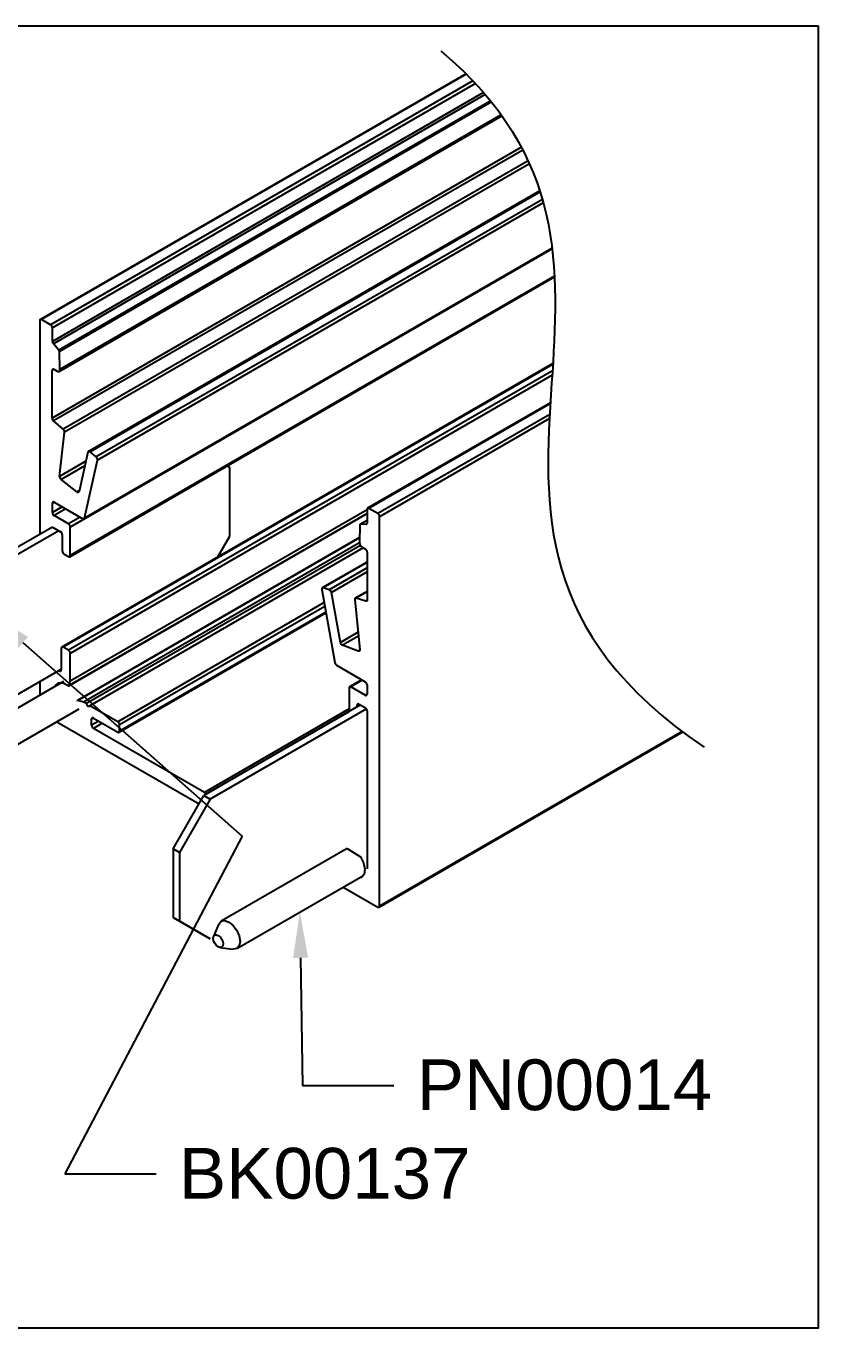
# Model space of a CAD drawing. Extents: x -1.9 to 14.9, y -5.1 to 0.
# Drawn here: x 7.9 to 11.12, y -5.13 to 0 of the extents above; entities that cross this region are included whole.
import ezdxf
from ezdxf import colors
from ezdxf.entities.mleader import LeaderData, LeaderLine
from ezdxf.math import Vec2, Vec3

# ---------------------------------------------------------------- set-up
doc = ezdxf.new("R2010")
doc.units = 0
doc.header["$LTSCALE"] = 0.5
doc.header["$MEASUREMENT"] = 0
for name, color, linetype in [('Brackets', 181, 'CONTINUOUS'), ('FAB DWG', 221, 'CONTINUOUS'), ('Hardware', 242, 'CONTINUOUS'), ('Housing', 150, 'CONTINUOUS')]:
    doc.layers.add(name, color=color, linetype=linetype)
doc.layers.add('Text-Unprinted', color=131, linetype='CONTINUOUS', plot=False)
doc.styles.get("Standard").update_dxf_attribs({"font": 'arial.ttf'})

msp = doc.modelspace()

# ---------------------------------------------------------------- linework, layer by layer
at = {"layer": 'Brackets', "linetype": 'Continuous', "transparency": 16777216}
for p, q in [((8.7059, -1.741), (8.6947, -1.7346)), ((8.7059, -2.0113), (8.7059, -1.741)), ((8.0059, -1.9754), (7.3879, -2.3321)), ((8.0313, -1.99), (7.4133, -2.3468)), ((8.6586, -2.0933), (8.7059, -2.0113)), ((7.4133, -2.898), (8.0412, -2.5355)), ((9.2213, -2.677), (8.6033, -3.0338)), ((9.176, -2.7036), (8.6124, -3.029)), ((9.2447, -2.6929), (8.6287, -3.0485)), ((8.4817, -3.2445), (8.6033, -3.0338)), ((8.6287, -3.0485), (8.5071, -3.2591)), ((8.6033, -3.0338), (8.6287, -3.0485)), ((8.5071, -3.2591), (8.4817, -3.2445)), ((8.4817, -3.2445), (8.4817, -3.5147)), ((8.5071, -3.2591), (8.5071, -3.5294)), ((8.4817, -3.5147), (8.5071, -3.5294)), ((8.6033, -3.585), (8.4817, -3.5147)), ((8.5071, -3.5294), (8.6287, -3.5996)), ((8.6287, -3.5996), (8.6033, -3.585))]:
    msp.add_line(p, q, dxfattribs=at)
at = {"layer": 'Hardware', "linetype": 'Continuous', "transparency": 16777216}
for p, q in [((8.0495, -2.5846), (7.5524, -2.8716)), ((8.0495, -2.5846), (7.5524, -2.8716)), ((7.6144, -2.979), (8.1115, -2.692)), ((7.6144, -2.979), (8.1115, -2.692)), ((9.1683, -3.2431), (8.6712, -3.5301)), ((8.7332, -3.6375), (9.2303, -3.3505)), ((8.6612, -3.5421), (8.6417, -3.5899)), ((8.6667, -3.6331), (8.7178, -3.6401))]:
    msp.add_line(p, q, dxfattribs=at)
at = {"layer": 'Hardware', "linetype": 'Continuous', "transparency": 16777216, "flags": 128}
for points in [[(9.1683, -3.2431), (9.2209, -3.276), (9.2331, -3.2999), (9.2383, -3.3241), (9.2355, -3.3442), (9.2252, -3.3568), (9.2172, -3.3581)], [(8.6612, -3.5421), (8.6617, -3.541), (8.6712, -3.5301), (8.6854, -3.5273), (8.7022, -3.5332), (8.719, -3.5467), (8.7332, -3.5659), (8.7427, -3.5878), (8.746, -3.6091), (8.7427, -3.6266), (8.7332, -3.6375), (8.719, -3.6403), (8.7178, -3.6401)], [(8.6404, -3.5971), (8.6419, -3.5894), (8.6461, -3.5846), (8.6523, -3.5834), (8.6598, -3.586), (8.6672, -3.5919), (8.6734, -3.6004), (8.6776, -3.6101), (8.6791, -3.6195), (8.6776, -3.6272), (8.6734, -3.632), (8.6672, -3.6332), (8.6598, -3.6306), (8.6523, -3.6247), (8.6461, -3.6162), (8.6419, -3.6065), (8.6404, -3.5971)]]:
    msp.add_lwpolyline(points, dxfattribs=at)
at = {"layer": 'Housing', "linetype": 'Continuous', "transparency": 16777216}
for p, q in [((9.6369, -0.1878), (7.9585, -1.1567)), ((9.639, -0.1899), (7.9634, -1.1572)), ((9.6644, -0.216), (7.9988, -1.1776)), ((9.6744, -0.2266), (8.0059, -1.1899)), ((9.7062, -0.262), (8.0059, -1.2436)), ((9.7131, -0.27), (8.0099, -1.2533)), ((9.7342, -0.2955), (8.0319, -1.2782)), ((9.7374, -0.2995), (8.0339, -1.2829)), ((8.0326, -1.3618), (9.7785, -0.3539)), ((9.776, -0.3503), (8.0357, -1.3549)), ((9.8552, -0.478), (8.0051, -1.546)), ((9.8609, -0.4889), (8.0106, -1.5571)), ((9.8816, -0.5314), (8.0489, -1.5894)), ((9.8871, -0.5435), (8.0543, -1.6015)), ((9.9276, -0.6497), (8.1481, -1.677)), ((9.9291, -0.6543), (8.1547, -1.6786)), ((9.9379, -0.6835), (8.1788, -1.699)), ((9.9418, -0.6972), (8.1841, -1.7118)), ((9.9767, -0.8785), (8.0766, -1.9754)), ((8.1307, -1.943), (9.9766, -0.8774)), ((9.9764, -0.8758), (8.1326, -1.9402)), ((8.0745, -2.0926), (9.986, -0.9892)), ((9.9858, -0.9859), (8.0766, -2.0881)), ((7.9564, -1.1613), (7.9564, -2.004)), ((7.9988, -1.1776), (7.9634, -1.1572)), ((8.0059, -1.2436), (8.0059, -1.1899)), ((8.0319, -1.2782), (8.0099, -1.2533)), ((8.0357, -1.3549), (8.0339, -1.2829)), ((9.9796, -1.3307), (8.0433, -2.4485)), ((9.9794, -1.3342), (8.0483, -2.449)), ((8.0122, -1.3536), (8.0051, -1.3577)), ((8.0051, -1.546), (8.0051, -1.3577)), ((8.0122, -1.3536), (8.0251, -1.361)), ((9.9778, -1.3596), (8.0695, -2.4612)), ((9.9767, -1.3766), (8.0766, -2.4735)), ((9.9697, -1.4854), (9.2488, -1.9016)), ((9.9694, -1.489), (9.2538, -1.9021)), ((9.967, -1.5312), (9.2891, -1.9225)), ((8.0489, -1.5894), (8.0106, -1.5571)), ((9.966, -1.5481), (9.2962, -1.9348)), ((8.0345, -1.7759), (8.0543, -1.6015)), ((8.1463, -1.6799), (8.1111, -1.8357)), ((8.1788, -1.699), (8.1547, -1.6786)), ((8.1381, -1.7162), (8.0345, -1.7759)), ((8.134, -1.7342), (8.0403, -1.7883)), ((8.1326, -1.9402), (8.1841, -1.7118)), ((8.103, -1.8372), (8.0403, -1.7883)), ((8.1119, -1.8321), (8.103, -1.8372)), ((8.013, -1.8774), (8.0059, -1.8815)), ((8.0059, -1.9182), (8.0059, -1.8815)), ((8.0448, -1.8958), (8.0059, -1.9182)), ((8.013, -1.8774), (8.1257, -1.9425)), ((8.0589, -1.9039), (8.013, -1.9305)), ((8.0695, -1.9631), (8.013, -1.9305)), ((8.1155, -1.9366), (8.0695, -1.9631)), ((8.0711, -2.6011), (9.2467, -1.9225)), ((9.2467, -1.9217), (8.072, -2.5998)), ((9.2467, -1.9073), (8.0766, -2.5828)), ((9.2467, -1.9492), (9.2197, -1.9648)), ((9.2467, -1.9495), (9.2207, -1.9645)), ((9.2467, -1.9062), (9.2467, -1.9599)), ((9.2891, -1.9225), (9.2538, -1.9021)), ((9.2962, -3.4699), (9.2962, -1.9348)), ((8.0059, -1.9754), (8.0377, -1.9938)), ((8.0766, -2.0881), (8.0766, -1.9754)), ((9.2187, -1.9669), (9.2169, -2.0368)), ((9.2427, -1.965), (9.2207, -1.9645)), ((9.246, -1.9631), (9.2427, -1.965)), ((8.0448, -2.006), (8.0448, -2.0697)), ((9.2174, -2.0173), (8.1048, -2.6596)), ((9.2173, -2.0181), (8.1064, -2.6594)), ((9.2169, -2.0376), (8.1292, -2.6655)), ((9.2204, -2.048), (8.1399, -2.6717)), ((8.0518, -2.0819), (8.0695, -2.0921)), ((9.2319, -2.0577), (8.1541, -2.6799)), ((9.2275, -2.0551), (9.2404, -2.0626)), ((9.2475, -2.0748), (9.2475, -2.2631)), ((9.2475, -2.1136), (9.0703, -2.2158)), ((9.2475, -2.1153), (9.0737, -2.2156)), ((9.2475, -2.1367), (9.0979, -2.2231)), ((9.2475, -2.1527), (9.1063, -2.2341)), ((9.0684, -2.2223), (9.12, -2.5101)), ((9.0979, -2.2231), (9.0737, -2.2156)), ((9.1415, -2.4306), (9.1063, -2.2341)), ((9.2475, -2.229), (9.2003, -2.2562)), ((9.2475, -2.2308), (9.2037, -2.256)), ((9.242, -2.2679), (9.2037, -2.256)), ((9.0776, -2.2735), (8.2638, -2.7432)), ((9.0802, -2.2883), (8.2709, -2.7555)), ((9.1982, -2.2618), (9.2181, -2.4592)), ((9.2473, -2.2649), (9.242, -2.2679)), ((8.2688, -2.7846), (9.0848, -2.3135)), ((9.0842, -2.3105), (8.2709, -2.78)), ((9.2112, -2.3904), (9.1415, -2.4306)), ((9.2126, -2.4051), (9.1496, -2.4415)), ((8.0412, -2.453), (8.0412, -2.5388)), ((8.0695, -2.4612), (8.0483, -2.449)), ((9.2123, -2.4649), (9.1496, -2.4415)), ((9.218, -2.4616), (9.2123, -2.4649)), ((8.0766, -2.5828), (8.0766, -2.4735)), ((8.0342, -2.5429), (8.0313, -2.5412)), ((8.0412, -2.5388), (8.0342, -2.5429)), ((9.1268, -2.5204), (9.2396, -2.5856)), ((7.9564, -2.5844), (7.9564, -2.6383)), ((8.072, -2.5998), (8.0766, -2.5828)), ((9.176, -2.6101), (9.176, -2.7032)), ((9.2261, -2.5777), (9.1781, -2.6055)), ((9.229, -2.5794), (9.1831, -2.606)), ((9.2396, -2.6386), (9.1831, -2.606)), ((9.2467, -2.5978), (9.2467, -2.6345)), ((8.1292, -2.6655), (8.1064, -2.6594)), ((8.1399, -2.6717), (8.1292, -2.6655)), ((9.2467, -2.6345), (9.2396, -2.6386)), ((8.147, -2.684), (8.1399, -2.6717)), ((8.1541, -2.6799), (8.147, -2.684)), ((8.2638, -2.7432), (8.1541, -2.6799)), ((9.176, -2.6929), (8.6056, -3.0222)), ((9.2149, -2.6733), (9.2078, -2.6774)), ((9.2078, -2.6848), (9.2078, -2.6774)), ((9.2149, -2.6733), (9.2396, -2.6876)), ((9.2467, -2.6999), (9.2467, -3.3238)), ((8.023, -2.743), (8.5842, -3.067)), ((8.1675, -2.7285), (8.1604, -2.7325)), ((8.1604, -2.757), (8.1604, -2.7325)), ((8.1887, -2.7407), (8.1604, -2.757)), ((8.1675, -2.7285), (8.2638, -2.7841)), ((8.2028, -2.7489), (8.1675, -2.7693)), ((8.6056, -3.0222), (8.1675, -2.7693)), ((8.2709, -2.78), (8.2709, -2.7555)), ((9.2941, -3.4745), (10.4913, -2.7833)), ((10.4888, -2.7814), (9.2962, -3.4699)), ((9.1528, -3.3953), (9.2891, -3.474))]:
    msp.add_line(p, q, dxfattribs=at)
at = {"layer": 'Housing', "linetype": 'Continuous', "transparency": 16777216, "flags": 128}
for points in [[(8.1547, -1.6786), (8.1534, -1.6776), (8.152, -1.677), (8.1506, -1.6766), (8.1494, -1.6766), (8.1483, -1.6769), (8.1474, -1.6776), (8.1467, -1.6786), (8.1463, -1.6799)], [(8.1111, -1.8357), (8.1107, -1.8369), (8.11, -1.8379), (8.1091, -1.8386), (8.1081, -1.839), (8.1069, -1.839), (8.1056, -1.8387), (8.1043, -1.8381), (8.103, -1.8372)], [(8.1257, -1.9425), (8.1269, -1.9431), (8.1281, -1.9434), (8.1292, -1.9435), (8.1302, -1.9433), (8.131, -1.9428), (8.1317, -1.9422), (8.1323, -1.9413), (8.1326, -1.9402)], [(9.0737, -2.2156), (9.0724, -2.2154), (9.0712, -2.2155), (9.0702, -2.2159), (9.0693, -2.2167), (9.0687, -2.2178), (9.0684, -2.2191), (9.0683, -2.2206), (9.0684, -2.2223)], [(9.2037, -2.256), (9.2024, -2.2558), (9.2013, -2.2558), (9.2003, -2.2562), (9.1995, -2.2569), (9.1988, -2.2578), (9.1984, -2.259), (9.1982, -2.2603), (9.1982, -2.2618)], [(9.2475, -2.2631), (9.2474, -2.2645), (9.2471, -2.2656), (9.2466, -2.2666), (9.2459, -2.2673), (9.2451, -2.2679), (9.2442, -2.2681), (9.2431, -2.2682), (9.242, -2.2679)], [(9.2181, -2.4592), (9.2181, -2.4607), (9.2179, -2.4621), (9.2174, -2.4633), (9.2167, -2.4643), (9.2158, -2.4649), (9.2148, -2.4652), (9.2136, -2.4652), (9.2123, -2.4649)], [(8.0185, -2.6024), (8.0194, -2.5993), (8.0317, -2.5895), (8.0489, -2.5899), (8.0679, -2.6004)], [(8.0679, -2.6004), (8.0686, -2.6009), (8.0693, -2.6012), (8.0699, -2.6013), (8.0705, -2.6013), (8.071, -2.6012), (8.0715, -2.6009), (8.0718, -2.6004), (8.072, -2.5998)], [(8.1064, -2.6594), (8.1058, -2.6593), (8.1052, -2.6594), (8.1048, -2.6596), (8.1044, -2.66), (8.1041, -2.6605), (8.1039, -2.6611), (8.1038, -2.6619), (8.1039, -2.6627)]]:
    msp.add_lwpolyline(points, dxfattribs=at)
at = {"layer": 'Housing', "linetype": 'Continuous', "transparency": 16777216}
for centre, radius, start, end in [((7.9607, -1.1606), 0.00437, 50.8602, 189.2262), ((7.9905, -1.1906), 0.0154, 2.6037, 57.4234), ((8.0214, -1.2428), 0.0155, 182.7718, 222.1815), ((8.0261, -1.2835), 0.00783, 3.9268, 42.0544), ((8.0094, -1.357), 0.00437, 50.7928, 189.2209), ((8.0293, -1.356), 0.00655, 230.7972, 9.2116), ((8.0208, -1.5452), 0.0157, 182.9337, 229.5507), ((8.0392, -1.601), 0.0152, 358.2512, 50.1239), ((8.1696, -1.7103), 0.0146, 354.0454, 50.793), ((8.0497, -1.7764), 0.0152, 178.2686, 231.8561), ((8.0102, -1.8808), 0.00437, 50.7921, 189.2157), ((8.0212, -1.9175), 0.0154, 182.6042, 237.3967), ((9.251, -1.9055), 0.00437, 50.7226, 189.2066), ((9.2809, -1.9355), 0.0154, 2.6067, 57.3681), ((8.0294, -2.0067), 0.0154, 2.6067, 57.3924), ((8.0612, -1.9761), 0.0154, 2.6067, 57.3924), ((9.2208, -1.9666), 0.00211, 92.6135, 187.903), ((9.2425, -1.9607), 0.0043, 273.2025, 10.0301), ((9.2399, -2.0357), 0.0231, 182.6058, 237.3942), ((8.0601, -2.069), 0.0154, 182.6066, 237.3934), ((8.0723, -2.0888), 0.00437, 230.8012, 9.2124), ((9.2321, -2.0755), 0.0154, 2.6, 57.3981), ((9.0919, -2.2365), 0.0146, 9.2032, 65.9561), ((8.0455, -2.4523), 0.00437, 50.8012, 189.2124), ((8.0612, -2.4742), 0.0154, 2.6067, 57.3924), ((9.1562, -2.4281), 0.0149, 189.5682, 243.8214), ((9.1354, -2.5073), 0.0157, 190.4471, 237.0686), ((8.0369, -2.5395), 0.00437, 230.7987, 9.2121), ((9.1803, -2.6094), 0.00437, 50.8029, 189.2079), ((9.2314, -2.5985), 0.0154, 2.6064, 57.3955), ((9.2424, -2.6352), 0.00437, 230.7938, 9.2112), ((9.2121, -2.6767), 0.00437, 50.8029, 189.2079), ((9.2314, -2.7006), 0.0154, 2.6088, 57.3912), ((8.1647, -2.7318), 0.00437, 50.8057, 189.208), ((8.1758, -2.7563), 0.0154, 182.604, 237.3989), ((8.2556, -2.7562), 0.0154, 2.6044, 57.3956), ((8.2666, -2.7807), 0.00437, 230.7862, 9.2245), ((8.5945, -3.0401), 0.021, 31.8241, 58.3137), ((9.2919, -3.4706), 0.00437, 230.79, 9.2208)]:
    msp.add_arc(centre, radius, start, end, dxfattribs=at)
at = {"layer": 'Housing', "color": 1, "transparency": 16777216}
msp.add_open_spline([(9.5379, -0.0975), (10.0331, -0.5139), (9.9717, -1.4533), (9.9102, -2.3928), (10.5759, -2.8437)], degree=3, knots=[0.20637, 0.20637, 0.20637, 0.20637, 1, 1.872943, 1.872943, 1.872943, 1.872943], dxfattribs=at)
at = {"layer": 'Text-Unprinted', "ltscale": 0.5, "transparency": 16777216}
msp.add_lwpolyline([(11.027, 0), (0, 0), (0, -5.1335), (11.027, -5.1335)], close=True, dxfattribs=at)

# ---------------------------------------------------------------- leaders
at = {"layer": 'FAB DWG', "transparency": 16777216}
ml = msp.add_multileader_mtext('Standard', dxfattribs=at)
ml.set_content('\\A1;{\\f@Arial Unicode MS|b0|i0|c0|p34;BK00137}', color=256)
ml.set_leader_properties()
ml.build(insert=Vec2(0, 0))
ml.multileader.update_dxf_attribs({"text_left_attachment_type": 2, "dogleg_length": 0.36, "arrow_head_size": 0.18})
ctx = ml.context
ctx.base_point, ctx.char_height, ctx.arrow_head_size, ctx.landing_gap_size, ctx.plane_origin = Vec3(8.4151, -4.5257), 0.2, 0.18, 0.09, Vec3(7.0698, -3.6547)
ctx.left_attachment = 2
notes = []
notes.append((ctx, [(1, (1, 1, 0), (8.0551, -4.5257), (1, 0), 0.36, [(1, [(7.7551, -2.312), (8.7541, -3.1943)], 0, [])])]))
ctx.mtext.insert, ctx.mtext.width, ctx.mtext.flow_direction = Vec3(8.5051, -4.4235), 5.484386, 5
ml = msp.add_multileader_mtext('Standard', dxfattribs=at)
ml.set_content('\\A1;{\\f@Arial Unicode MS|b0|i0|c0|p34;PN00014}', color=256)
ml.set_leader_properties()
ml.build(insert=Vec2(0, 0))
ml.multileader.update_dxf_attribs({"text_left_attachment_type": 2, "dogleg_length": 0.36, "arrow_head_size": 0.18})
ctx = ml.context
ctx.base_point, ctx.char_height, ctx.arrow_head_size, ctx.landing_gap_size, ctx.plane_origin = Vec3(9.3528, -4.1769), 0.2, 0.18, 0.09, Vec3(8.4444, -4.1684)
ctx.left_attachment = 2
notes.append((ctx, [(1, (1, 1, 0), (8.9928, -4.1769), (1, 0), 0.36, [(0, [(8.9818, -3.494)], 0, [])])]))
ctx.mtext.insert, ctx.mtext.width, ctx.mtext.flow_direction = Vec3(9.4428, -4.0747), 5.484386, 5
for ctx, leaders in notes:
    for number, flags, end, landing, length, lines in leaders:
        leader = LeaderData()
        leader.index, (leader.has_last_leader_line, leader.has_dogleg_vector, leader.attachment_direction) = number, flags
        leader.last_leader_point, leader.dogleg_vector, leader.dogleg_length = Vec3(end), Vec3(landing), length
        for number, points, colour, breaks in lines:
            line = LeaderLine()
            line.index, line.vertices, line.color, line.breaks = number, Vec3.list(points), colors.encode_raw_color(colour), breaks
            leader.lines.append(line)
        ctx.leaders.append(leader)

doc.saveas('drawing.dxf')
